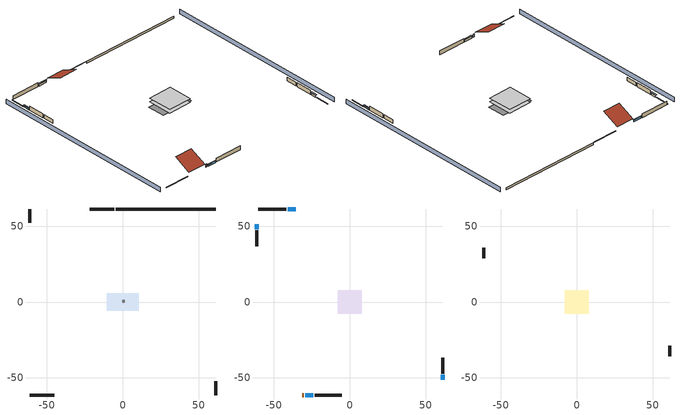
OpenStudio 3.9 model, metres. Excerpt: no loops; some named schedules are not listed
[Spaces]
crawlspace - vented 1
 floor foundation (Slab1 construction): -10.58,-5.88 -10.58,5.88 10.58,5.88 10.58,-5.88 z-0.91
 wall outside (RimJoist1 construction): -5.49,61.28 -21.8,61.28 z0.3:0.61
 wall outside (RimJoist2 construction): 61.28,-61.28 61.28,-52.22 z0.3:0.61
 wall outside (RimJoist3 construction): -61.28,-61.28 -44.97,-61.28 z0.3:0.61
 wall outside (RimJoist4 construction): -61.28,61.28 -61.28,52.22 z0.3:0.61
 wall foundation (FoundationWall1 construction): 61.28,61.28 -4.56,61.28 z-0.91:0.3
central ac and furnace airloop ret air space
 floor adiabatic (AdiabaticConst): 0,0 0,1 1,1 1,0 z0
 wall adiabatic (AdiabaticConst): 0,1 0,0 1,0 1,1 0,1 z0:1
 ceiling adiabatic (AdiabaticConst): 1,0 1,1 0,1 0,0 z1
conditioned space 1
 floor to crawlspace - vented 1 (Floor1 construction): -7.89,-7.89 -7.89,7.89 7.89,7.89 7.89,-7.89 z0.3
 wall outside (Wall1 construction): -41.73,61.28 -60.35,61.28 z0.3:2.74
 wall outside (Wall2 construction): 61.28,-47.14 61.28,-36.79 z0.3:2.74
 wall outside (Wall3 construction): -23.2,-61.28 -5.34,-61.28 z0.3:2.74
 wall outside (Wall4 construction): -61.28,47.14 -61.28,36.79 z0.3:2.74
 wall outside (AdiabaticWallConstruction): -35.45,61.28 -40.8,61.28 / -29.48,-61.28 -24.12,-61.28 z0.3:1.46; 61.28,-51.29 61.28,-48.07 / -61.28,51.29 -61.28,48.07 z0.3:1.37
 wall outside (AdiabaticWallConstruction 1): -31.32,-61.28 -30.4,-61.28 z0.3:2.34
 window (WindowConstruction): -35.45,61.28 -40.8,61.28 z0.3:1.46
 window (WindowConstruction 1): 61.28,-51.29 61.28,-48.07 z0.3:1.37
 window (WindowConstruction 2): -29.47,-61.28 -24.12,-61.28 z0.3:1.46
 window (WindowConstruction 3): -61.28,51.29 -61.28,48.07 z0.3:1.37
 door (Door): -31.32,-61.28 -30.4,-61.28 z0.3:2.34
attic - vented 1
 floor to conditioned space 1 (Floor2 construction Reversed): -7.89,-7.89 -7.89,7.89 7.89,7.89 7.89,-7.89 z2.74
 wall outside (Wall5 construction): 61.28,-35.87 61.28,-28.78 z0.3:2.74
 wall outside (Wall6 construction): -61.28,35.87 -61.28,28.78 z0.3:2.74
 roof outside (Roof1 construction): -34.52,61.28,2.74 -34.52,50.73,8.02 -22.73,50.73,8.02 -22.73,61.28,2.74
 roof outside (Roof2 construction): -32.25,-61.28,2.74 -32.25,-50.73,8.02 -44.04,-50.73,8.02 -44.04,-61.28,2.74
shading: -65.85,61.28 -65.85,-61.28 / 65.85,-61.28 65.85,61.28 z0:2.74; -41.1,61.28 -35.14,61.28 -35.14,61.89 -41.1,61.89 z1.77; 61.28,-47.77 61.28,-51.6 61.89,-51.6 61.89,-47.77 z1.68; -23.82,-61.28 -29.78,-61.28 -29.78,-61.89 -23.82,-61.89 z1.77; -61.28,47.77 -61.28,51.6 -61.89,51.6 -61.89,47.77 z1.68
[Site]
Portland Intl Arpt_OR: Latitude {deg}=45.59; Longitude {deg}=-122.6; Time Zone {hr}=-8; Elevation {m}=33; Terrain=Suburbs; Keep Site Location Information=Yes
[Site:GroundTemperature:Shallow]
10.2558, 8.96328, 8.85977, 9.47314, 11.9355, 14.3863, 16.5111, 17.8571, 17.9714, 16.8767, 14.8061, 12.4304
[Site:WaterMainsTemperature]
Calculation Method=Schedule; Temperature Schedule=mains temperature schedule
[Building]
Building 1
[Material] Roughness=Rough
Name | Thickness {m} | Conductivity {W/m-K} | Density {kg/m3} | Specific Heat {J/kg-K} | Thermal Absorptance | Solar Absorptance | Visible Absorptance
asphalt or fiberglass shingles | 0.00635 | 0.162714 | 1121.4 | 1465.45 | 0.9 | 0.85 | 0.85
roof rigid ins | 0.00281632 | 0.029427 | 32.04 | 1214.23 | 0.9 | 0.7 | 0.7
osb sheathing 0.5 in. | 0.0127 | 0.115458 | 512.64 | 1214.23 | 0.9 | 0.6 | 0.6
brick veneer | 0.1016 | 0.793375 | 1762.2 | 795.53 | 0.9 | 0.5 | 0.5
osb sheathing 0.5 in. 1 | 0.0127 | 0.115458 | 512.64 | 1214.23 | 0.9 | 0.7 | 0.7
wall stud and cavity | 0.1397 | 0.558292 | 139.0536 | 1170.24 | 0.9 | 0.7 | 0.7
gypsum board | 0.0127 | 0.160291 | 801 | 837.4 | 0.9 | 0.6 | 0.6
wall stud and cavity 1 | 0.1397 | 0.447971 | 139.0536 | 1170.24 | 0.9 | 0.6 | 0.6
rim joist stud and cavity | 0.0508 | 0.180795 | 50.32683 | 1063.81 | 0.9 | 0.6 | 0.6
floor stud and cavity | 0.1397 | 0.923637 | 92.3553 | 1139.71 | 0.9 | 0.7 | 0.7
osb sheathing 0.75 in. | 0.01905 | 0.115458 | 512.64 | 1214.23 | 0.9 | 0.7 | 0.7
floor covering | 0.0127 | 0.0433444 | 54.468 | 1339.84 | 0.9 | 0.6 | 0.6
ceiling loosefill ins | 0.0846667 | 0.0480833 | 16.02 | 1046.75 | 0.9 | 0.7 | 0.7
ceiling stud and cavity | 0.1397 | 0.0920385 | 65.682 | 1177.47 | 0.9 | 0.7 | 0.7
concrete 8.0 in. | 0.2032 | 1.803125 | 2242.8 | 837.4 | 0.9 | 0.7 | 0.7
soil 0.5 in. | 0.0127 | 1.3848 | 1842.3 | 418.7 | 0.9 | 0.7 | 0.7
wood siding; wood siding 1 | 0.0254 | 0.102417 | 544.68 | 1172.36
wall rigid ins | 0.512978 | 0.029427 | 32.04 | 1214.23 | 0.9 | 0.7 | 0.7
wall stud and cavity 2 | 0.0889 | 0.380278 | 52.3479 | 1209.89 | 0.9 | 0.7 | 0.7
door material | 0.04445 | 0.0612267 | 512.64 | 1214.23 | 0.9 | 0.7 | 0.7
wall stud and cavity 3 | 0.0889 | 0.391764 | 83.0341 | 1211.67 | 0.9 | 0.7 | 0.7
furniture material conditioned space 1 | 0.1524 | 0.115458 | 640.8 | 1214.23 | 0.9 | 0.6 | 0.6
[Construction]
Roof1 construction; Roof2 construction: asphalt or fiberglass shingles, roof rigid ins, osb sheathing 0.5 in.
Wall1 construction; Wall2 construction; Wall3 construction; Wall4 construction: brick veneer, osb sheathing 0.5 in. 1, wall stud and cavity, gypsum board
Wall5 construction; Wall6 construction: brick veneer, osb sheathing 0.5 in. 1, wall stud and cavity 1
RimJoist1 construction; RimJoist2 construction; RimJoist3 construction; RimJoist4 construction: brick veneer, rim joist stud and cavity
Floor1 construction: floor stud and cavity, osb sheathing 0.75 in., floor covering
Floor2 construction Reversed: gypsum board, ceiling stud and cavity, ceiling loosefill ins
FoundationWall1 construction: concrete 8.0 in.
Slab1 construction: soil 0.5 in.
WindowConstruction; WindowConstruction 1; WindowConstruction 2; WindowConstruction 3: WindowMaterial
AdiabaticWallConstruction: wood siding, wall rigid ins, wall stud and cavity 2, gypsum board
Door: door material
AdiabaticWallConstruction 1: wood siding 1, wall rigid ins, wall stud and cavity 2, gypsum board
PartitionWallConstruction: gypsum board, wall stud and cavity 3, gypsum board
furniture construction conditioned space 1: furniture material conditioned space 1
AdiabaticConst: Adiabatic
[WindowMaterial:SimpleGlazingSystem]
WindowMaterial: U-Factor {W/m2-K}=4.31528; Solar Heat Gain Coefficient=0.67
[Material:NoMass]
Adiabatic: Roughness=Rough; Thermal Resistance {m2-K/W}=176.1
[ThermalZone] Multiplier=1; Use Ideal Air Loads=No
Name | Volume {m3} | Thermostat
conditioned space | 606.66 | conditioned space temperature setpoint
attic - vented | 292.499
crawlspace - vented | 303.33
central ac and furnace airloop ret air zone | 1
[Sizing:Zone] Zone Cooling Design Supply Air Temperature Input Method=SupplyAirTemperature; Zone Cooling Design Supply Air Temperature {C}=14; Zone Cooling Design Supply Air Temperature Difference {deltaC}=11.11; Zone Heating Design Supply Air Temperature Input Method=SupplyAirTemperature; Zone Heating Design Supply Air Temperature {C}=40; Zone Heating Design Supply Air Temperature Difference {deltaC}=11.11; Zone Cooling Design Supply Air Humidity Ratio {kg-H2O/kg-air}=0.0085; Zone Heating Design Supply Air Humidity Ratio {kg-H2O/kg-air}=0.008; Cooling Design Air Flow Method=DesignDay; Heating Design Air Flow Method=DesignDay; Account for Dedicated Outdoor Air System=No; Dedicated Outdoor Air System Control Strategy=NeutralSupplyAir; Dedicated Outdoor Air Low Setpoint Temperature for Design {C}=autosize; Dedicated Outdoor Air High Setpoint Temperature for Design {C}=autosize; Zone Load Sizing Method=Sensible Load Only No Latent Load; Zone Latent Cooling Design Supply Air Humidity Ratio Input Method=HumidityRatioDifference; Zone Cooling Design Supply Air Humidity Ratio Difference {kgWater/kgDryAir}=0.005; Zone Latent Heating Design Supply Air Humidity Ratio Input Method=HumidityRatioDifference; Zone Humidification Design Supply Air Humidity Ratio Difference {kgWater/kgDryAir}=0.005; Sizing Option=Coincident
attic - vented; crawlspace - vented; central ac and furnace airloop ret air zone
[Space]
Name | Thermal Zone | Volume {m3}
conditioned space 1 | conditioned space | 606.66
attic - vented 1 | attic - vented | 292.499
crawlspace - vented 1 | crawlspace - vented | 303.33
central ac and furnace airloop ret air space | central ac and furnace airloop ret air zone
[ThermostatSetpoint:DualSetpoint]
conditioned space temperature setpoint: Heating Setpoint Temperature Schedule=heating setpoint; Cooling Setpoint Temperature Schedule=cooling setpoint; Temperature Difference Between Cutout And Setpoint {deltaC}=0
[Foundation:Kiva]
Foundation Kiva 1: Initial Indoor Air Temperature {C}=8.58325; Wall Height Above Grade {m}=0.3048; Wall Depth Below Slab {m}=0.2032
[Foundation:Kiva:Settings]
Soil Conductivity {W/m-K}=1.3848; Soil Density {kg/m3}=1842.3; Soil Specific Heat {J/kg-K}=418.7; Ground Solar Absorptivity=0.9; Ground Thermal Absorptivity=0.9; Ground Surface Roughness {m}=0.03; Far-Field Width {m}=40; Deep-Ground Boundary Condition=ZeroFlux; Deep-Ground Depth {m}=40; Minimum Cell Dimension {m}=0.2; Maximum Cell Growth Coefficient=3; Simulation Timestep=Timestep
[SurfaceProperty:ExposedFoundationPerimeter]
Slab1: Exposed Perimeter Calculation Method=TotalExposedPerimeter; Total Exposed Perimeter {m}=65.8368
[SurfaceProperty:IncidentSolarMultiplier] Incident Solar Multiplier=1; Incident Solar Multiplier Schedule=trans schedule winter=0.85 summer=0.7
Window1; Window2; Window3; Window4
[InternalMass:Definition] Design Level Calculation Method=SurfaceArea
Name | Construction | Surface Area {m2}
partition wall mass | PartitionWallConstruction | 248.794
furniture mass conditioned space 1 | furniture construction conditioned space 1 | 99.51774
[InternalMass] Space or SpaceType=conditioned space 1; Multiplier=1
Name | Internal Mass Definition
partition wall mass | partition wall mass
furniture mass conditioned space 1 | furniture mass conditioned space 1
[Fan:SystemModel]
central ac and furnace supply fan: Availability Schedule=Always On Discrete; Design Maximum Air Flow Rate {m3/s}=0.790512; Speed Control Method=Discrete; Electric Power Minimum Flow Rate Fraction=0.2; Design Pressure Rise {Pa}=500; Motor Efficiency=1; Motor In Air Stream Fraction=1; Design Electric Power Consumption {W}=autosize; Design Power Sizing Method=PowerPerFlow; Electric Power Per Unit Flow Rate {W/(m3/s)}=794.58; Electric Power Per Unit Flow Rate Per Unit Pressure {W-s/m3-Pa}=1.66667; Fan Total Efficiency=0.7; Motor Loss Radiative Fraction=0; Speed Flow Fraction 1=0.87403; Speed Electric Power Fraction 1=0.6677; Speed Flow Fraction 2=1; Speed Electric Power Fraction 2=1
[EnergyManagementSystem:Sensor]
Name | Output Variable or Output Meter Index Key | Output Variable or Output Meter
central_ac_and_furnace_supply_fan_s; central_ac_and_furnace_supply_fan_s_1 | central ac and furnace supply fan | Fan Electricity Energy
water_heater_T_set | water heater setpoint | Schedule Value
out_pb_s |  | Site Outdoor Air Barometric Pressure
out_wt_s |  | Site Outdoor Air Humidity Ratio
site_vw_s |  | Site Wind Speed
cool_season | cooling season schedule | Schedule Value
central_ac_and_furnace_airloop_Fan_RTF_s | central ac and furnace supply fan | Fan Runtime Fraction Speed 1
central_ac_and_furnace_airloop_Fan_RTF_s_1 | central ac and furnace supply fan | Fan Runtime Fraction Speed 2
central_ac_and_furnace_airloop_AH_MFR_s | Node 6 | System Node Mass Flow Rate
central_ac_and_furnace_airloop_AH_VFR_s | Node 6 | System Node Current Density Volume Flow Rate
central_ac_and_furnace_airloop_AH_Tout_s | Node 6 | System Node Temperature
central_ac_and_furnace_airloop_AH_Wout_s | Node 6 | System Node Humidity Ratio
central_ac_and_furnace_airloop_RA_T_s | Node 9 | System Node Temperature
central_ac_and_furnace_airloop_Ra_W_s | Node 9 | System Node Humidity Ratio
central_ac_and_furnace_airloop_0_DZ_T_s | crawlspace - vented | Zone Air Temperature
central_ac_and_furnace_airloop_0_DZ_W_s | crawlspace - vented | Zone Mean Air Humidity Ratio
natural_vent_s | natural vent schedule | Schedule Value
htg_sp_s | heating setpoint | Schedule Value
clg_sp_s | cooling setpoint | Schedule Value
mech_vent_range_fan_0_sch_s | mech vent range fan 0 schedule | Schedule Value
mech_vent_bath_fan_0_sch_s | mech vent bath fan 0 schedule | Schedule Value
clothes_dryer_exhaust_0_sch_s | clothes_dryer | Schedule Value
htg_load_cond |  | Heating:EnergyTransfer:Zone:CONDITIONED SPACE
clg_load_cond |  | Cooling:EnergyTransfer:Zone:CONDITIONED SPACE
htg_load_duct |  | Heating:EnergyTransfer:Zone:CENTRAL AC AND FURNACE AIRLOOP RET AIR ZONE
clg_load_duct |  | Cooling:EnergyTransfer:Zone:CENTRAL AC AND FURNACE AIRLOOP RET AIR ZONE
s_conv | Floor1 | Surface Inside Face Convection Heat Gain Energy
s_ig | Floor1 | Surface Inside Face Internal Gains Radiation Heat Gain Energy
s_sol | Floor1 | Surface Inside Face Solar Radiation Heat Gain Energy
s_lgt | Floor1 | Surface Inside Face Lights Radiation Heat Gain Energy
s_surf | Floor1 | Surface Inside Face Net Surface Thermal Radiation Heat Gain Energy
s_conv_1 | Floor2 | Surface Inside Face Convection Heat Gain Energy
s_ig_1 | Floor2 | Surface Inside Face Internal Gains Radiation Heat Gain Energy
s_sol_1 | Floor2 | Surface Inside Face Solar Radiation Heat Gain Energy
s_lgt_1 | Floor2 | Surface Inside Face Lights Radiation Heat Gain Energy
s_surf_1 | Floor2 | Surface Inside Face Net Surface Thermal Radiation Heat Gain Energy
ss_sol | Door1 | Surface Inside Face Solar Radiation Heat Gain Energy
ss_lgt | Door1 | Surface Inside Face Lights Radiation Heat Gain Energy
ss_conv | Door1 | Surface Inside Face Convection Heat Gain Energy
ss_ig | Door1 | Surface Inside Face Internal Gains Radiation Heat Gain Energy
ss_surf | Door1 | Surface Inside Face Net Surface Thermal Radiation Heat Gain Energy
ss_conv_1 | Window1 | Surface Inside Face Convection Heat Gain Energy
ss_ig_1 | Window1 | Surface Inside Face Internal Gains Radiation Heat Gain Energy
ss_surf_1 | Window1 | Surface Inside Face Net Surface Thermal Radiation Heat Gain Energy
ss_trans_in | Window1 | Surface Window Transmitted Solar Radiation Rate
ss_back_out | Window1 | Surface Window Shortwave from Zone Back Out Window Heat Transfer Rate
ss_trans_out | Window1 | Surface Inside Face Initial Transmitted Diffuse Transmitted Out Window Solar Radiation Rate
ss_conv_2 | Window2 | Surface Inside Face Convection Heat Gain Energy
ss_ig_2 | Window2 | Surface Inside Face Internal Gains Radiation Heat Gain Energy
ss_surf_2 | Window2 | Surface Inside Face Net Surface Thermal Radiation Heat Gain Energy
ss_trans_in_1 | Window2 | Surface Window Transmitted Solar Radiation Rate
ss_back_out_1 | Window2 | Surface Window Shortwave from Zone Back Out Window Heat Transfer Rate
ss_trans_out_1 | Window2 | Surface Inside Face Initial Transmitted Diffuse Transmitted Out Window Solar Radiation Rate
ss_conv_3 | Window3 | Surface Inside Face Convection Heat Gain Energy
ss_ig_3 | Window3 | Surface Inside Face Internal Gains Radiation Heat Gain Energy
ss_surf_3 | Window3 | Surface Inside Face Net Surface Thermal Radiation Heat Gain Energy
ss_trans_in_2 | Window3 | Surface Window Transmitted Solar Radiation Rate
ss_back_out_2 | Window3 | Surface Window Shortwave from Zone Back Out Window Heat Transfer Rate
ss_trans_out_2 | Window3 | Surface Inside Face Initial Transmitted Diffuse Transmitted Out Window Solar Radiation Rate
ss_conv_4 | Window4 | Surface Inside Face Convection Heat Gain Energy
ss_ig_4 | Window4 | Surface Inside Face Internal Gains Radiation Heat Gain Energy
ss_surf_4 | Window4 | Surface Inside Face Net Surface Thermal Radiation Heat Gain Energy
ss_trans_in_3 | Window4 | Surface Window Transmitted Solar Radiation Rate
ss_back_out_3 | Window4 | Surface Window Shortwave from Zone Back Out Window Heat Transfer Rate
ss_trans_out_3 | Window4 | Surface Inside Face Initial Transmitted Diffuse Transmitted Out Window Solar Radiation Rate
s_conv_2 | Wall1 | Surface Inside Face Convection Heat Gain Energy
s_ig_2 | Wall1 | Surface Inside Face Internal Gains Radiation Heat Gain Energy
s_sol_2 | Wall1 | Surface Inside Face Solar Radiation Heat Gain Energy
s_lgt_2 | Wall1 | Surface Inside Face Lights Radiation Heat Gain Energy
s_surf_2 | Wall1 | Surface Inside Face Net Surface Thermal Radiation Heat Gain Energy
s_conv_3 | Wall2 | Surface Inside Face Convection Heat Gain Energy
s_ig_3 | Wall2 | Surface Inside Face Internal Gains Radiation Heat Gain Energy
s_sol_3 | Wall2 | Surface Inside Face Solar Radiation Heat Gain Energy
s_lgt_3 | Wall2 | Surface Inside Face Lights Radiation Heat Gain Energy
s_surf_3 | Wall2 | Surface Inside Face Net Surface Thermal Radiation Heat Gain Energy
s_conv_4 | Wall3 | Surface Inside Face Convection Heat Gain Energy
s_ig_4 | Wall3 | Surface Inside Face Internal Gains Radiation Heat Gain Energy
s_sol_4 | Wall3 | Surface Inside Face Solar Radiation Heat Gain Energy
s_lgt_4 | Wall3 | Surface Inside Face Lights Radiation Heat Gain Energy
s_surf_4 | Wall3 | Surface Inside Face Net Surface Thermal Radiation Heat Gain Energy
s_conv_5 | Wall4 | Surface Inside Face Convection Heat Gain Energy
s_ig_5 | Wall4 | Surface Inside Face Internal Gains Radiation Heat Gain Energy
s_sol_5 | Wall4 | Surface Inside Face Solar Radiation Heat Gain Energy
s_lgt_5 | Wall4 | Surface Inside Face Lights Radiation Heat Gain Energy
s_surf_5 | Wall4 | Surface Inside Face Net Surface Thermal Radiation Heat Gain Energy
im_conv | furniture mass conditioned space 1 | Surface Inside Face Convection Heat Gain Energy
im_ig | furniture mass conditioned space 1 | Surface Inside Face Internal Gains Radiation Heat Gain Energy
im_sol | furniture mass conditioned space 1 | Surface Inside Face Solar Radiation Heat Gain Energy
im_lgt | furniture mass conditioned space 1 | Surface Inside Face Lights Radiation Heat Gain Energy
im_surf | furniture mass conditioned space 1 | Surface Inside Face Net Surface Thermal Radiation Heat Gain Energy
im_conv_1 | partition wall mass | Surface Inside Face Convection Heat Gain Energy
im_ig_1 | partition wall mass | Surface Inside Face Internal Gains Radiation Heat Gain Energy
im_sol_1 | partition wall mass | Surface Inside Face Solar Radiation Heat Gain Energy
im_lgt_1 | partition wall mass | Surface Inside Face Lights Radiation Heat Gain Energy
im_surf_1 | partition wall mass | Surface Inside Face Net Surface Thermal Radiation Heat Gain Energy
airflow_gain | infil flow | Infiltration Sensible Heat Gain Energy
airflow_loss | infil flow | Infiltration Sensible Heat Loss Energy
airflow_gain_1 | natural vent flow | Infiltration Sensible Heat Gain Energy
airflow_loss_1 | natural vent flow | Infiltration Sensible Heat Loss Energy
airflow_gain_2 | whole house fan flow | Infiltration Sensible Heat Gain Energy
airflow_loss_2 | whole house fan flow | Infiltration Sensible Heat Loss Energy
mv_conv | mech vent bath fan 0 | Electric Equipment Convective Heating Energy
mv_rad | mech vent bath fan 0 | Electric Equipment Radiant Heating Energy
mv_conv_1 | mech vent house fan | Electric Equipment Convective Heating Energy
[ElectricEquipment:Definition] Design Level Calculation Method=EquipmentLevel
Name | Design Level {W} | Fraction Latent | Fraction Radiant | Fraction Lost
ceiling fan | 17.5563 | 0 | 0.558 | 0
clothes washer | 849.131 | 0.03 | 0.162 | 0.7
clothes dryer | 5879.52 | 0.015 | 0.081 | 0.85
fridge | 49.4292 | 0 | 0.6 | 0
freezer | 194.914 | 0 | 0.6 | 0
cooking range | 2328.35 | 0.08 | 0.432 | 0.2
misc tv | 399.292 | 0 | 0.6 | 0
misc plug loads | 338.852 | 0.021 | 0.558 | 0.049
whole house fan; mech vent house fan | 0 | 0 | 0 | 1
mech vent house fan cfis | 0 | 0 | 0 | 0
mech vent range fan 0; mech vent bath fan 0 | 30 | 0 | 0 | 1
[ElectricEquipment] Space or SpaceType=conditioned space 1
Name | Electric Equipment Definition | Schedule
ceiling fan | ceiling fan | ceiling_fan
clothes washer | clothes washer | clothes_washer
clothes dryer | clothes dryer | clothes_dryer
fridge | fridge | fridge schedule
freezer | freezer | freezer schedule
cooking range | cooking range | cooking_range
misc tv | misc tv | plug_loads_tv
misc plug loads | misc plug loads | plug_loads_other
whole house fan | whole house fan | Always On Discrete
mech vent house fan | mech vent house fan | mech vent house fan schedule
mech vent house fan cfis | mech vent house fan cfis | mech vent house fan cfis schedule
mech vent range fan 0 | mech vent range fan 0 | mech vent range fan 0 schedule
mech vent bath fan 0 | mech vent bath fan 0 | mech vent bath fan 0 schedule
[OtherEquipment:Definition] Design Level Calculation Method=EquipmentLevel
Name | Design Level {W} | Fraction Latent | Fraction Radiant | Fraction Lost
water heater sens; central ac and furnace airloop_0 SupSensLkToCond; central ac and furnace airloop_0 SupCondToLv; central ac and furnace airloop_0 RetCondToRP; central ac and furnace airloop_0 RetSensLkToRP; central ac and furnace airloop_0 SupCondToDZ; central ac and furnace airloop_0 RetCondToDZ; central ac and furnace airloop_0 SupSensLkToDZ; mech vent house fan sensible load | 0 | 0 | 0 | 0
water heater lat; central ac and furnace airloop_0 SupLatLkToCond; central ac and furnace airloop_0 RetLatLkToRP; central ac and furnace airloop_0 SupLatLkToDZ; mech vent house fan latent load | 0 | 1 | 0 | 0
water heater energy adjustment1 | 0.01 | 0 | 0 | 1
clothes dryer 2 | 0 | 0.015 | 0.081 | 0.85
cooking range 2 | 0 | 0.08 | 0.432 | 0.2
general water use sensible | -25.2881 | 0 | 0.6 | 0
general water use latent | 25.6591 | 1 | 0 | 0
[OtherEquipment]
Name | Other Equipment Definition | Space or SpaceType | Schedule | Fuel Type
water heater sens | water heater sens | conditioned space 1 | Always On Discrete
water heater lat | water heater lat | conditioned space 1 | Always On Discrete
water heater energy adjustment1 | water heater energy adjustment1 | conditioned space 1 | Always On Discrete | Electricity
clothes dryer 1 | clothes dryer 2 | conditioned space 1 | clothes_dryer | Electricity
cooking range 1 | cooking range 2 | conditioned space 1 | cooking_range | Electricity
general water use sensible | general water use sensible | conditioned space 1 | general water use schedule
general water use latent | general water use latent | conditioned space 1 | general water use schedule
central ac and furnace airloop_0 SupSensLkToCond | central ac and furnace airloop_0 SupSensLkToCond | conditioned space 1 | Always On Discrete
central ac and furnace airloop_0 SupLatLkToCond | central ac and furnace airloop_0 SupLatLkToCond | conditioned space 1 | Always On Discrete
central ac and furnace airloop_0 SupCondToLv | central ac and furnace airloop_0 SupCondToLv | conditioned space 1 | Always On Discrete
central ac and furnace airloop_0 RetCondToRP | central ac and furnace airloop_0 RetCondToRP | central ac and furnace airloop ret air space | Always On Discrete
central ac and furnace airloop_0 RetSensLkToRP | central ac and furnace airloop_0 RetSensLkToRP | central ac and furnace airloop ret air space | Always On Discrete
central ac and furnace airloop_0 RetLatLkToRP | central ac and furnace airloop_0 RetLatLkToRP | central ac and furnace airloop ret air space | Always On Discrete
central ac and furnace airloop_0 SupCondToDZ | central ac and furnace airloop_0 SupCondToDZ | crawlspace - vented 1 | Always On Discrete
central ac and furnace airloop_0 RetCondToDZ | central ac and furnace airloop_0 RetCondToDZ | crawlspace - vented 1 | Always On Discrete
central ac and furnace airloop_0 SupSensLkToDZ | central ac and furnace airloop_0 SupSensLkToDZ | crawlspace - vented 1 | Always On Discrete
central ac and furnace airloop_0 SupLatLkToDZ | central ac and furnace airloop_0 SupLatLkToDZ | crawlspace - vented 1 | Always On Discrete
mech vent house fan sensible load | mech vent house fan sensible load | conditioned space 1 | Always On Discrete
mech vent house fan latent load | mech vent house fan latent load | conditioned space 1 | Always On Discrete
[WaterUse:Equipment:Definition]
clothes washer: Peak Flow Rate {m3/s}=6.00986e-06
[Lights:Definition]
interior lighting: Design Level Calculation Method=LightingLevel; Lighting Level {W}=372.578; Fraction Radiant=0.6; Fraction Visible=0.2; Return Air Fraction=0
[Lights]
interior lighting: Lights Definition=interior lighting; Space or SpaceType=conditioned space 1; Schedule=lighting_interior; Fraction Replaceable=1
[Exterior:Lights:Definition]
exterior lighting: Design Level {W}=8.97151
[Exterior:Lights]
exterior lighting: Exterior Lights Definition=exterior lighting; Schedule=exterior lighting schedule
[People:Definition]
occupants: Number of People Calculation Method=People; Number of People {people}=1; Fraction Radiant=0.314171; Sensible Heat Fraction=0.56303; Carbon Dioxide Generation Rate {m3/s-W}=0; Enable ASHRAE 55 Comfort Warnings=No; Mean Radiant Temperature Calculation Type=EnclosureAveraged
[People]
occupants: People Definition=occupants; Space or SpaceType=conditioned space 1; Number of People Schedule=occupants; Activity Level Schedule=occupants activity schedule; Multiplier=1
[ZoneMixing] Schedule=Always On Continuous; Design Flow Rate Calculation Method=Flow/Zone; Design Flow Rate {m3/s}=0
Name | Zone or Space | Source Zone or Space
central ac and furnace airloop_0 ZoneMixDZToCond mix | conditioned space | crawlspace - vented
central ac and furnace airloop_0 ZoneMixCondToDZ mix | crawlspace - vented | conditioned space
whole house fan mix | attic - vented | conditioned space
[SpaceInfiltration:DesignFlowRate] Schedule=Always On Discrete
Name | Space or SpaceType | Design Flow Rate Calculation Method | Design Flow Rate {m3/s} | Air Changes per Hour {1/hr} | Constant Term Coefficient | Temperature Term Coefficient | Velocity Term Coefficient | Velocity Squared Term Coefficient
natural vent flow; whole house fan flow; infil flow | conditioned space 1 | Flow/Space | 0
infil crawlspace - vented 1 | crawlspace - vented 1 | AirChanges/Hour |  | 2.6013 | 1 | 0 | 0 | 0
crawlspace_vented 1 duct leakage imbalance infil flow | crawlspace - vented 1 | Flow/Space | 0
[SpaceInfiltration:EffectiveLeakageArea]
infil attic - vented 1: Space or SpaceType=attic - vented 1; Schedule=Always On Discrete; Effective Air Leakage Area {cm2}=8292.32; Stack Coefficient=0.000245261; Wind Coefficient=3.91895e-05
